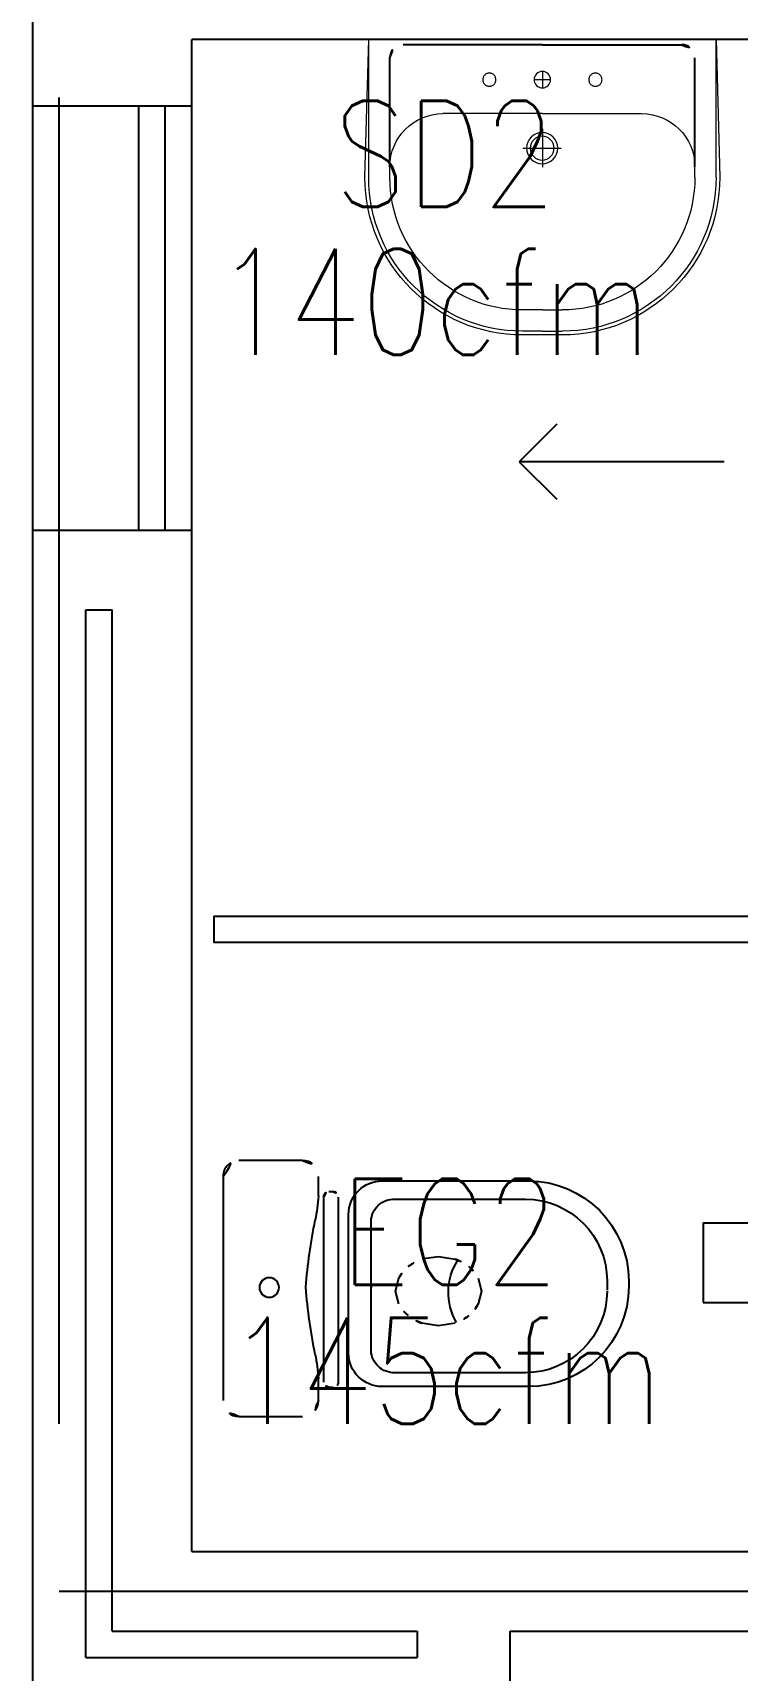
# Model space of a CAD drawing. Extents: x 417866230.2 to 417866327.8, y 43498045.5 to 43498135.4.
# Drawn here: x 417866241.747 to 417866243.075, y 43498103.773 to 43498106.86 of the extents above; entities that cross this region are included whole.
import ezdxf

# ---------------------------------------------------------------- set-up
doc = ezdxf.new("R2010")
doc.units = 0
doc.header["$MEASUREMENT"] = 0
for name, pattern in [('CENTERX2', [4, 2.5, -0.5, 0.5, -0.5]), ('DASHED', [0.75, 0.5, -0.25]), ('HIDDEN', [0.375, 0.25, -0.125])]:
    doc.linetypes.add(name, pattern=pattern)
for name, color, linetype in [('AXES', 11, 'CENTERX2'), ('EXDUCT', 10, 'CONTINUOUS'), ('FIX', 9, 'CONTINUOUS'), ('INSUL', 9, 'CONTINUOUS'), ('M-EGU.', 2, 'CONTINUOUS'), ('PART', 9, 'CONTINUOUS'), ('SCD', 2, 'CONTINUOUS'), ('SUNI-FUR', 9, 'CONTINUOUS'), ('WALL', 4, 'CONTINUOUS'), ('WIN', 9, 'CONTINUOUS')]:
    doc.layers.add(name, color=color, linetype=linetype)
doc.styles.add('ROMANS', font='ROMANS.shx', dxfattribs={"width": 0.6})

# ---------------------------------------------------------------- blocks, each defined once
blk = doc.blocks.new('2')
at = {"layer": 'SUNI-FUR', "linetype": 'Continuous'}
for p, q in [((0.01369644649093971, 0.7649965465534478), (0.004058061924297363, 0.7649965465534478)), ((0.01586993300588802, 0.7240514631848782), (-0.003399953944608569, 0.7240514631848782)), ((-0.1849419380305335, 0.5759965465404093), (-0.1849419380305335, 0.2998392476001754)), ((-0.1587213195743971, 0.5701514632091857), (-0.1587213195743971, 0.3197364169755019)), ((0.1683485673856921, 0.3197364169755019), (0.1683485673856921, 0.5701514632091857)), ((0.2026964464457706, 0.2998392476001754), (0.2026964464457706, 0.5759965465404093)), ((-0.004991667286958545, 0.4871901184669696), (-0.02923569548875093, 0.4813353547360748)), ((0.0192523609730415, 0.4813353547360748), (-0.004991667286958545, 0.4871901184669696)), ((-0.06511995132314041, 0.438015078951139), (-0.07027529674815014, 0.406353022379335)), ((0.06029196223244071, 0.406353022379335), (0.05513661680743098, 0.438015078951139)), ((-0.07027529674815014, 0.406353022379335), (-0.06511995132314041, 0.3746909658657387)), ((0.05651881080120802, 0.37721454288112), (0.06029196223244071, 0.406353022379335)), ((-0.02923569548875093, 0.3313706900808029), (-0.004991667286958545, 0.3255159262917005)), ((-0.004991667286958545, 0.3255159262917005), (0.0192523609730415, 0.3313706900808029)), ((-0.1129236490814947, 0.279236416972708), (0.008447733765933663, 0.279236416972708)), ((0.001179514045361429, 0.279236416972708), (0.1225508969509974, 0.279236416972708)), ((0.008447733765933663, 0.279236416972708), (0.001179514045361429, 0.279236416972708)), ((-0.1763134838547558, 0.2176230729091913), (0.1723799708415754, 0.2176230729091913)), ((-0.1219419380649924, 0.2368392476346344), (0.008877254207618535, 0.2368392476346344)), ((0.008877254207618535, 0.2368392476346344), (0.1396964464802295, 0.2368392476346344)), ((-0.1863134838058613, 0.1994426814489998), (-0.1863134838058613, 0.207623072899878)), ((0.1723799708415754, 0.1894426814396866), (-0.1763134838547558, 0.1894426814396866)), ((0.1823799708508886, 0.207623072899878), (0.1823799708508886, 0.1994426814489998)), ((-0.2113386335549876, 0.1797556718811393), (-0.1698514077579603, 0.1797556718811393)), ((0.174295628850814, 0.1797556718811393), (0.2113386335549876, 0.1797556718811393)), ((0.174295628850814, 0.1797556718811393), (0.174295628850814, 0.1797556718811393)), ((-0.2413386335829273, 0.03000000002793968), (-0.2413386335829273, 0.1497556719114073)), ((0.2413386335829273, 0.1497556719114073), (0.2413386335829273, 0.03000000002793968)), ((0.2113386335549876, 0), (-0.2113386335549876, 0))]:
    blk.add_line(p, q, dxfattribs=at)
blk.add_circle((0.001867319806478918, 0.08715154903620714), 0.01844911948801631, dxfattribs=at)
for centre, radius, start, end in [((0.004058061982505023, 0.5759965465185815), 0.188999999999993, 90, 180), ((0.01369644649093971, 0.5759965465185815), 0.188999999999993, 0, 90), ((-0.004821319540496916, 0.5701514631873579), 0.1539000000000073, 90, 180), ((0.01444856740999967, 0.5701514631873579), 0.153899999999993, 0, 90), ((0.01262005895841867, 0.4120097413324402), 0.08197430562132146, 141.0758329047702, 161.5040472320808), ((0.001867319806478918, 0.4206935990150669), 0.06815291695187498, 117.1531819109067, 141.0758329047702), ((-0.01185065426398069, 0.4206935990150669), 0.0681529169518555, 38.92416709522983, 62.84681808909329), ((-0.0226033934741281, 0.4120097413324402), 0.08197430562146578, 18.49595276791924, 38.92416709522983), ((-0.007398245914373547, 0.5367156304782839), 0.1117393783794824, 239.4233663566973, 302.9161928242899), ((0.01262005895841867, 0.4006963034407818), 0.08197430562123757, 198.4959527679192, 218.9241670952298), ((-0.02891512861242518, 0.4057936288081692), 0.09008730301880828, 321.0758329047702, 341.5040472320808), ((0.001867319806478918, 0.3920124456999474), 0.06815291695181107, 218.9241670952298, 242.8468180890933), ((-0.01185065426398069, 0.3920124456999474), 0.06815291695186233, 297.1531819109067, 321.0758329047702), ((-0.1155724843265489, 0.3223852521987283), 0.04323006255685492, 183.512884218924, 273.5128842222272), ((0.1251997321960516, 0.3223852521987283), 0.0432300625568558, 266.4871157777728, 356.4871157810761), ((-0.1219419380067848, 0.2998392475783476), 0.06299999999998818, 180, 270), ((0.1396964464802295, 0.2998392475783476), 0.06300000000000239, 270, 0), ((-0.1763134837965481, 0.2076230728780502), 0.009999999999990905, 90, 180), ((0.1723799708415754, 0.2076230728780502), 0.009999999999990905, 0, 90), ((-0.1763134837965481, 0.1994426814271719), 0.009999999999990905, 180, 270), ((0.1723799708415754, 0.1994426814271719), 0.009999999999990905, 270, 0), ((-0.2113386335549876, 0.1497556718895794), 0.03000000000000114, 90, 180), ((-0.201495008834172, -0.2522749031413696), 0.4331878752279706, 79.75351724643748, 85.81091440166185), ((0.07455921586370096, 1.126039995382598), 0.9726108583208661, 258.1938418534581, 265.7347367246473), ((-0.0701149947126396, 1.126039995382598), 0.9726108583213001, 274.2652632753527, 281.8061581465419), ((0.2059392299852334, -0.2522749031413696), 0.4331878752279718, 94.18908559833814, 100.2464827535625), ((0.2113386336131953, 0.1497556718895794), 0.03000000000000114, 0, 90), ((-0.2113386335549876, 0.0300000000061118), 0.03000000000000114, 180, 270), ((0.2113386336131953, 0.0300000000061118), 0.03000000000000114, 270, 0)]:
    blk.add_arc(centre, radius, start, end, dxfattribs=at)
blk = doc.blocks.new('LAV-003')
at = {"layer": 'FIX', "linetype": 'ByBlock'}
blk.add_line((-327.5, -25), (327.5, -25), dxfattribs=at)
at = {"layer": 'FIX', "linetype": 'Continuous', "lineweight": 20}
for p, q in [((-327.5, -285), (-327.5, -25)), ((327.5, -285), (327.5, -25)), ((0, -165), (-187.4999999999418, -165)), ((0, -165), (187.4999999999418, -165)), ((-287.5, -284.9999999999854), (-287.4999999999418, -264.9999999998545)), ((287.5, -284.9999999999854), (287.4999999999418, -264.9999999998545)), ((0, -535), (-37.5, -535)), ((0, -535), (37.5, -535)), ((0, -575), (-37.5, -575)), ((0, -575), (37.5, -575))]:
    blk.add_line(p, q, dxfattribs=at)
at = {"layer": 'FIX', "linetype": 'ByBlock', "ltscale": 0.3}
for p, q in [((-287.4999999999418, -264.999999999709), (-287.499999999709, -59.99999999749707)), ((-5.820766091346741e-11, -34.99999999755528), (-262.499999999709, -34.99999999752617)), ((5.820766091346741e-11, -34.99999999755528), (262.499999999709, -34.99999999752617)), ((287.4999999999418, -264.999999999709), (287.499999999709, -59.99999999749707))]:
    blk.add_line(p, q, dxfattribs=at)
at = {"layer": 'FIX', "lineweight": 20}
for p, q in [((-2.491287887096405e-08, -85.39003150164353), (-2.491287887096405e-08, -116.4897162631896)), ((-15.61226091062417, -100.9398738824166), (15.48742383631179, -100.9398738824166))]:
    blk.add_line(p, q, dxfattribs=at)
at = {"layer": 'FIX', "linetype": 'DASHED', "lineweight": 20, "ltscale": 0.04}
for p, q in [((0, -193.8699674672098), (0, -266.1300325327902)), ((-35.66062099515693, -230.4694115376333), (36.59944407042349, -230.4694115376333))]:
    blk.add_line(p, q, dxfattribs=at)
at = {"layer": 'FIX', "linetype": 'Continuous', "lineweight": 20}
blk.add_lwpolyline([(294.805849117809, -25.00000000005821), (-5.820766091346741e-11, -25), (-327.5, -25), (-334.5, -284.9999999999854, 0.414213562373095), (-37.5, -582), (0, -581.9999999982538), (37.5, -582, 0.414213562373095), (334.5, -285), (327.5, -25), (5.820766091346741e-11, -25)], format="xyb", dxfattribs=at)
at = {"layer": 'FIX', "linetype": 'HIDDEN', "lineweight": 20, "ltscale": 0.05}
for centre in [(-100, -100.9398738824166), (99.99999997508712, -100.9398738824166)]:
    blk.add_circle(centre, 12.43987389819046, dxfattribs=at)
at = {"layer": 'FIX', "lineweight": 20}
for centre, radius in [((-2.491287887096405e-08, -100.9398738824166), 15.54984237273808), ((0.4694115376332775, -230), 29.5), ((0.4694115376332775, -230), 22.5)]:
    blk.add_circle(centre, radius, dxfattribs=at)
at = {"layer": 'FIX', "linetype": 'ByBlock', "ltscale": 0.3}
for centre, start, end in [((-262.499999999709, -59.99999999752617), 90, 180), ((262.499999999709, -59.99999999752617), 0, 90)]:
    blk.add_arc(centre, 25, start, end, dxfattribs=at)
at = {"layer": 'FIX', "linetype": 'Continuous', "lineweight": 20}
for centre, radius, start, end in [((-187.4999999999418, -265), 100, 90, 180), ((187.4999999999418, -265), 100, 0, 90), ((-37.5, -285), 290, 180, 270), ((-37.5, -285), 250, 180, 270), ((37.5, -285), 290, 270, 0), ((37.5, -285), 250, 270, 0)]:
    blk.add_arc(centre, radius, start, end, dxfattribs=at)

msp = doc.modelspace()

# ---------------------------------------------------------------- linework, layer by layer
at = {"layer": 'AXES'}
for p, q in [((417866241.7968633, 43498056.23778734), (417866241.7968633, 43498134.71525928)), ((417866241.7968633, 43498103.92208099), (417866300.0368633, 43498103.92208099))]:
    msp.add_line(p, q, dxfattribs=at)
at = {"layer": 'EXDUCT', "linetype": 'Continuous'}
for p, q in [((417866243.0108347, 43498104.61658759), (417866243.0108347, 43498104.46658759)), ((417866243.0108347, 43498104.61658759), (417866247.8518441, 43498104.61658759)), ((417866243.0108347, 43498104.46658759), (417866247.7418442, 43498104.46658759))]:
    msp.add_line(p, q, dxfattribs=at)
at = {"layer": 'INSUL'}
for p, q in [((417866241.8468633, 43498103.79708099), (417866241.8468633, 43498105.77208099)), ((417866241.8468633, 43498105.77208099), (417866241.8968632, 43498105.77208099)), ((417866241.8968632, 43498103.84708098), (417866241.8968632, 43498105.77208099)), ((417866241.8968632, 43498103.84708098), (417866242.4718633, 43498103.84708098)), ((417866242.4718633, 43498103.84708098), (417866242.4718633, 43498103.79708099)), ((417866241.8468633, 43498103.79708099), (417866242.4718633, 43498103.79708099))]:
    msp.add_line(p, q, dxfattribs=at)
at = {"layer": 'M-EGU.'}
for p, q in [((417866242.7348321, 43498106.12179096), (417866242.6641214, 43498106.05108028)), ((417866242.6641214, 43498106.05108028), (417866242.7348321, 43498105.9803696)), ((417866243.0503038, 43498106.05108028), (417866242.6641214, 43498106.05108028))]:
    msp.add_line(p, q, dxfattribs=at)
at = {"layer": 'PART'}
msp.add_lwpolyline([(417866243.5141454, 43498105.19478408), (417866243.5141454, 43498105.14478408), (417866242.0890493, 43498105.14478408), (417866242.0890493, 43498105.19478408)], close=True, dxfattribs=at)
at = {"layer": 'WALL'}
for p, q in [((417866241.7468632, 43498106.72208098), (417866241.7468632, 43498107.27208099)), ((417866242.0468633, 43498106.72208098), (417866242.0468633, 43498106.84708098)), ((417866244.3368633, 43498106.84708098), (417866242.0468633, 43498106.84708098)), ((417866241.7468632, 43498106.72208098), (417866242.0468633, 43498106.72208098)), ((417866241.7468632, 43498103.69708098), (417866241.7468632, 43498105.92208099)), ((417866241.7468632, 43498105.92208099), (417866242.0468633, 43498105.92208099)), ((417866242.0468633, 43498103.99708098), (417866242.0468633, 43498105.92208099)), ((417866242.0468633, 43498103.99708098), (417866244.3368633, 43498103.99708098)), ((417866242.6468632, 43498103.84708098), (417866249.2468632, 43498103.84708098)), ((417866242.6468632, 43498103.52208288), (417866242.6468632, 43498103.84708098))]:
    msp.add_line(p, q, dxfattribs=at)
at = {"layer": 'WIN'}
for p, q in [((417866241.7468632, 43498105.92208099), (417866241.7468632, 43498106.72208098)), ((417866241.9468632, 43498105.92208099), (417866241.9468632, 43498106.72208098)), ((417866241.9968632, 43498105.92208099), (417866241.9968632, 43498106.72208098)), ((417866242.0468633, 43498105.92208099), (417866242.0468633, 43498106.72208098))]:
    msp.add_line(p, q, dxfattribs=at)

# ---------------------------------------------------------------- block references
at = {"layer": 'SUNI-FUR', "xscale": -1, "rotation": 270}
msp.add_blockref('2', (417866242.1056712, 43498104.49283849), dxfattribs=at)
at = {"layer": 'WALL', "xscale": -0.001000000047497451, "yscale": 0.0009999999892897904, "zscale": 0.001}
msp.add_blockref('LAV-003', (417866242.7078233, 43498106.87208098), dxfattribs=at)

# ---------------------------------------------------------------- texts
at = {"layer": 'SCD', "style": 'ROMANS', "width": 0.8}
for s, p in [('SD2', (417866242.314539, 43498106.53133619)), ('140cfm', (417866242.0913975, 43498106.25223119)), ('EG2', (417866242.3268284, 43498104.49976125)), ('145cfm', (417866242.1138529, 43498104.23752517))]:
    msp.add_text(s, height=0.2, dxfattribs=at).set_placement(p)

doc.saveas('drawing.dxf')
